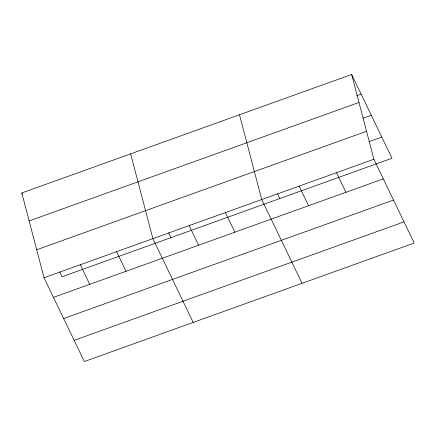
<?xml version="1.0" encoding="UTF-8"?>
<svg xmlns="http://www.w3.org/2000/svg" width="436" height="436" viewBox="0 0 436 436"><rect width="100%" height="100%" fill="white"/><g stroke="black" fill="none" stroke-linecap="round" stroke-linejoin="round"><path stroke-width="0.65" d="M351.656 74.48L373.881 159.265L414.2 243.043L84.344 361.52L44.025 277.743L21.8 192.957L351.656 74.48L391.975 158.257L62.119 276.735L59.792 271.895M356.659 95.675L361.09 94.083M29.136 220.938L358.992 102.455M363.046 118.221L371.281 115.262M36.689 249.763L366.545 131.285M369.112 141.629L381.783 137.078M44.025 277.743L373.881 159.265M53.459 297.352L383.315 178.869M63.651 318.525L393.506 200.048M74.153 340.347L404.009 221.864M336.494 172.694L345.933 192.298M299.112 186.118L308.546 205.727M277.498 193.698L279.825 198.538M302.05 283.324L261.731 199.546L239.506 114.761M225.445 212.583L234.879 232.186M189.159 225.614L198.598 245.217M168.645 232.797L170.972 237.636M193.197 322.422L152.878 238.645L130.653 153.859M116.592 251.681L126.026 271.285M80.306 264.712L89.745 284.316M21.8 192.957L22.389 194.184"/></g></svg>
